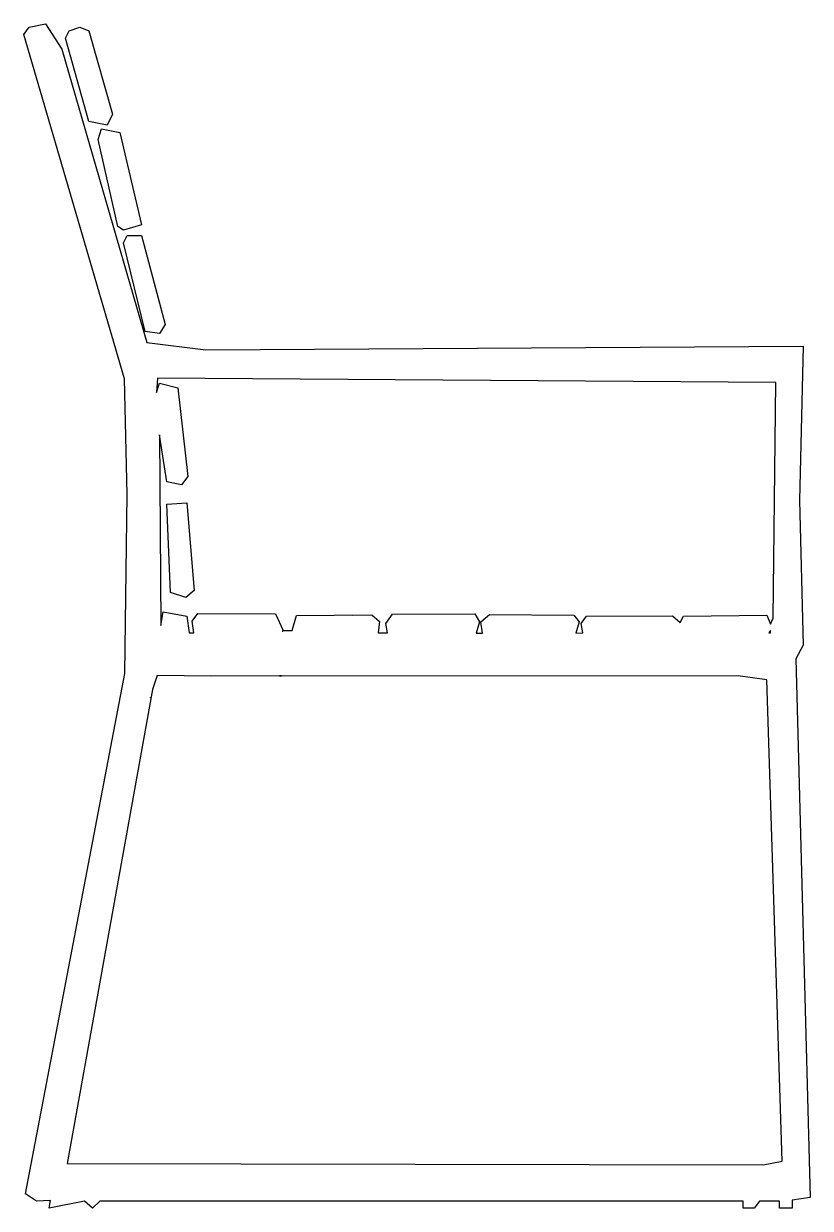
# Model space of a CAD drawing. Header units: millimetres. Extents: x -283 to 281, y 0 to 850.
import ezdxf

# ---------------------------------------------------------------- set-up
doc = ezdxf.new("R2010")
doc.units = ezdxf.units.MM
doc.layers.add('ALMOND-DRAW-PROFILE', color=7, linetype='Continuous', lineweight=25)

msp = doc.modelspace()

# ---------------------------------------------------------------- linework, layer by layer
at = {"layer": 'ALMOND-DRAW-PROFILE'}
for points in [[(-239.14, 5.2), (-264.49, 0), (-263.55, 5.62), (-273.59, 5.2), (-281.38, 10.4), (-210.13, 383.81), (-208.6, 512.08), (-210.37, 595.14), (-282.68, 842.2), (-278.78, 847.4), (-267.09, 850), (-255.39, 831.8), (-194.3, 621.25), (-152.06, 616.06), (276.18, 618.65), (273.59, 507.86), (276.18, 404.04), (271.07, 394.25), (281.38, 7.8), (268.39, 5.78), (268.39, 0), (259.29, 0), (259.29, 5.2), (244.99, 5.2), (241.09, 0), (233.3, 0), (233.3, 5.2), (-228.1, 5.2), (-233.3, 0)], [(-252.79, 839.6), (-250.19, 844.8), (-242.39, 847.4), (-235.89, 844.8), (-219, 785.02), (-222.9, 777.22), (-235.89, 779.82)], [(-198.2, 705.73), (-211.2, 701.83), (-215.1, 704.43), (-229.4, 766.82), (-226.8, 774.62), (-213.8, 772.02)], [(-208.6, 697.94), (-198.2, 697.94), (-181.31, 634.25), (-185.21, 627.75), (-195.6, 629.05), (-211.2, 692.74)], [(-186.72, 595.62), (-187.39, 585.39), (-185.21, 592.01), (-172.21, 588.76), (-165.06, 525.08), (-169.61, 519.23), (-180.01, 521.18), (-185.21, 554.93), (-184.25, 418.14), (-182.61, 428.08), (-165.71, 424.95), (-164.11, 412.97), (-160.71, 412.97), (-161.81, 421.2), (-157.91, 426.78), (-102.03, 426.44), (-96.54, 414.53), (-90.21, 414.66), (-87.08, 425.27), (-32.98, 425.77), (-27.46, 420.98), (-28.61, 412.83), (-21.78, 412.82), (-22.91, 419.68), (-18.11, 426.21), (40.78, 426.44), (44.19, 420.86), (41.86, 412.78), (46.32, 412.78), (45.16, 420.74), (51.34, 426.09), (111.77, 425.55), (115.67, 420.82), (113.19, 412.8), (118.22, 412.81), (116.97, 419.52), (120.87, 424.85), (182.61, 425.15), (188.05, 420.38), (190.41, 424.98), (250.19, 425.67), (252.79, 419.19), (254.81, 423.56), (256.69, 592.66)], [(-180.01, 505.26), (-165.71, 506.23), (-160.51, 443.28), (-166.36, 438.24), (-177.41, 441.81)], [(-46.98, 425.11), (-46.91, 425.1), (-46.8, 425.11)], [(-96.8, 414.01), (-96.82, 414.35), (-97.32, 414.03)], [(252.79, 414.52), (251.71, 412.96), (252.79, 412.96)], [(-148.17, 381.79), (-186.94, 382.36), (-190.41, 372.36), (-251.49, 32.06), (247.59, 31.19), (261.24, 33.79), (250.19, 379.19), (229.63, 382.08)], [(-98.05, 382.02), (-99.15, 382.01), (-97.78, 382.01)], [(-191.75, 366.57), (-191.74, 366.58), (-191.71, 366.73)]]:
    msp.add_lwpolyline(points, close=True, dxfattribs=at)

doc.saveas('drawing.dxf')
